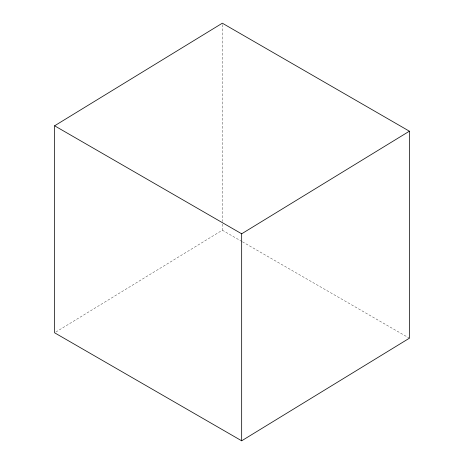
<?xml version="1.0" encoding="UTF-8"?>
<svg xmlns="http://www.w3.org/2000/svg" width="464" height="464" viewBox="0 0 464 464"><rect width="100%" height="100%" fill="white"/><g stroke="black" fill="none" stroke-linecap="round" stroke-linejoin="round"><path stroke-width="0.35" stroke-dasharray="2.32 1.74" d="M55.837 332.044L222.331 230.202L222.331 222.239M222.331 230.202L241.79 241.437M242.417 241.802L409.393 338.204M222.331 24.65L222.331 221.519"/><path stroke-width="0.7" d="M54.607 125.796L222.331 23.2L409.393 131.202L409.393 338.204L241.669 440.8L54.607 332.798L54.607 125.796L241.669 233.798L241.669 440.8M241.669 233.798L409.393 131.202"/></g></svg>
